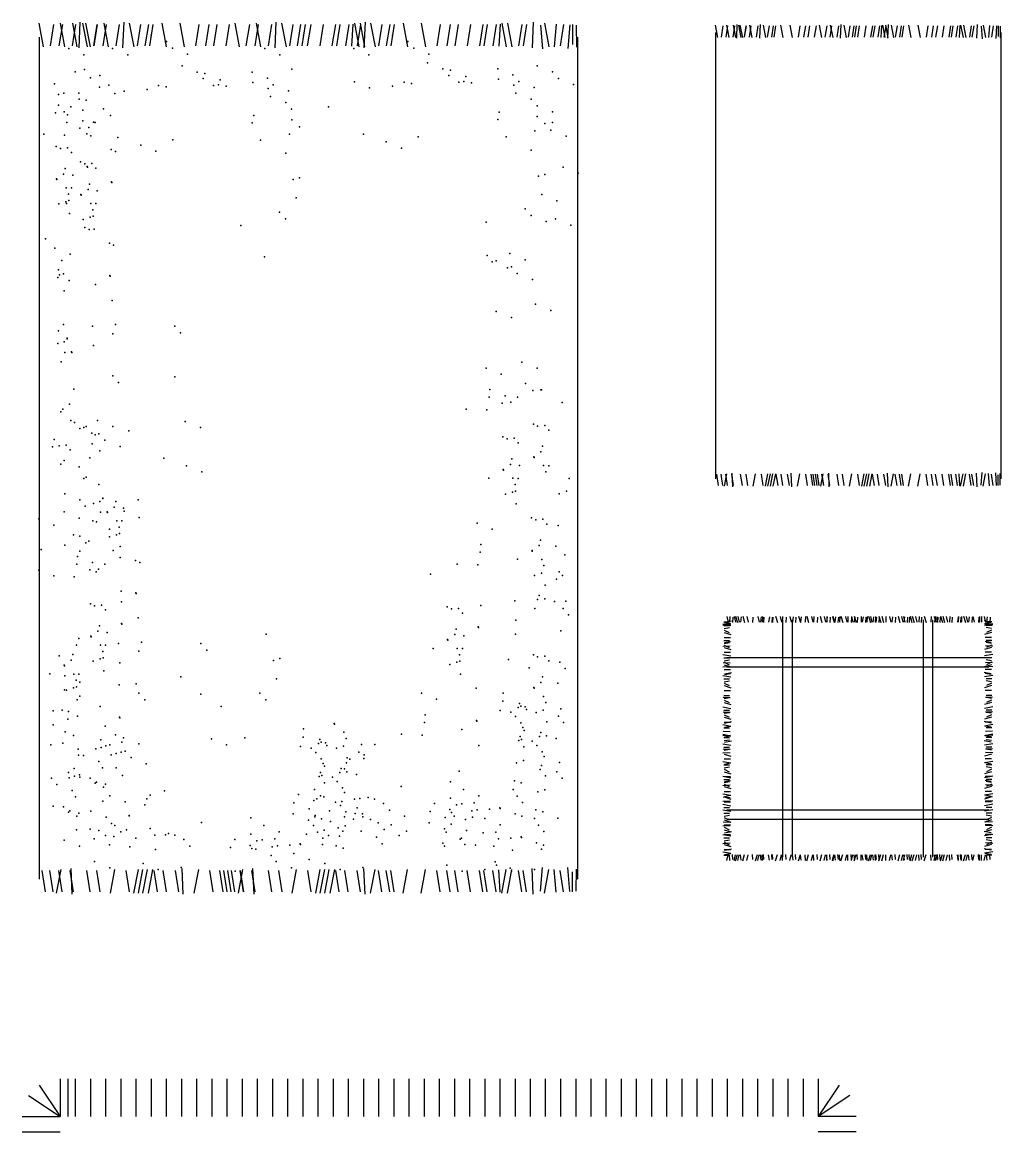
# Model space of a CAD drawing. Header units: millimetres. Extents: x -37 to 8970, y -2 to 4773.
# Drawn here: x -36 to 2056, y 2401 to 4773 of the extents above; entities that cross this region are included whole.
import ezdxf

# ---------------------------------------------------------------- set-up
doc = ezdxf.new("R2010")
doc.units = ezdxf.units.MM

msp = doc.modelspace()

# ---------------------------------------------------------------- linework, layer by layer
at = {"color": 18, "true_color": 0x000000}
for p, q in [((-0.9, 4770.3), (8.7, 4720)), ((30.3, 4767.9), (23.1, 4722.4)), ((49.5, 4767.9), (42.3, 4722.4)), ((44.7, 4770.3), (54.3, 4720)), ((77.6, 4767.9), (70.4, 4722.4)), ((71, 4770.3), (80.6, 4720)), ((87.2, 4772.7), (84.8, 4717.6)), ((92.6, 4770.3), (102.2, 4720)), ((99.2, 4770.3), (108.8, 4720)), ((123.2, 4767.9), (116, 4722.4)), ((123.8, 4767.9), (116.6, 4722.4)), ((143, 4767.9), (135.8, 4722.4)), ((138.2, 4770.3), (147.8, 4720)), ((171.1, 4767.9), (163.9, 4722.4)), ((180.7, 4772.7), (178.3, 4717.6)), ((192.7, 4770.3), (202.3, 4720)), ((216.7, 4767.9), (209.5, 4722.4)), ((233.4, 4767.9), (226.2, 4722.4)), ((243, 4767.9), (235.8, 4722.4)), ((262.2, 4770.3), (271.8, 4720)), ((300.6, 4770.3), (310.1, 4720)), ((341.3, 4767.9), (334.1, 4722.4)), ((362.9, 4767.9), (355.7, 4722.4)), ((379.7, 4767.9), (372.5, 4722.4)), ((406, 4767.9), (398.8, 4722.4)), ((418.1, 4770.3), (427.7, 4720)), ((449.3, 4767.9), (442.1, 4722.4)), ((468.5, 4767.9), (461.3, 4722.4)), ((463.7, 4770.3), (473.3, 4720)), ((496.6, 4767.9), (489.4, 4722.4)), ((506.2, 4772.7), (503.8, 4717.6)), ((518.2, 4770.3), (527.8, 4720)), ((542.2, 4767.9), (535, 4722.4)), ((559, 4767.9), (551.8, 4722.4)), ((568.5, 4767.9), (561.3, 4722.4)), ((580.5, 4767.9), (573.3, 4722.4)), ((606.9, 4767.9), (599.7, 4722.4)), ((633.2, 4767.9), (626, 4722.4)), ((642.8, 4767.9), (635.6, 4722.4)), ((662, 4767.9), (654.8, 4722.4)), ((670.6, 4768.3), (667.5, 4721.1)), ((674, 4770.3), (683.6, 4720)), ((687.1, 4767.9), (679.9, 4722.4)), ((686, 4770.3), (695.6, 4720)), ((696.7, 4772.7), (694.3, 4717.6)), ((708.7, 4770.3), (718.2, 4720)), ((732.6, 4767.9), (725.4, 4722.4)), ((749.4, 4767.9), (742.2, 4722.4)), ((759, 4767.9), (751.8, 4722.4)), ((778.2, 4770.3), (787.8, 4720)), ((816.5, 4770.3), (826.1, 4720)), ((857.3, 4767.9), (850.1, 4722.4)), ((878.8, 4767.9), (871.7, 4722.4)), ((895.6, 4767.9), (888.4, 4722.4)), ((922, 4767.9), (914.8, 4722.4)), ((948.4, 4767.9), (941.2, 4722.4)), ((958, 4767.9), (950.8, 4722.4)), ((977.1, 4767.9), (969.9, 4722.4)), ((985.7, 4768.3), (982.7, 4721.1)), ((989.1, 4770.3), (998.7, 4720)), ((1001.1, 4770.3), (1010.7, 4720)), ((1032.3, 4767.9), (1025.1, 4722.4)), ((1041.8, 4767.9), (1034.7, 4722.4)), ((1056.2, 4772.7), (1053.8, 4717.6)), ((1080.2, 4770.3), (1089.8, 4720)), ((1105.4, 4768.3), (1101.1, 4719.8)), ((1121, 4767.9), (1113.8, 4722.4)), ((1140.1, 4767.9), (1140.1, 4724.8)), ((1492, 4767.7), (1490.7, 4738.5)), ((1541.6, 4767.7), (1540.3, 4738.5)), ((1714.2, 4767.7), (1712.9, 4738.5)), ((1815.1, 4767.7), (1813.9, 4738.5)), ((2005.8, 4767.7), (2004.5, 4738.5)), ((1071.7, 4766.4), (1076, 4715.5)), ((1134.3, 4767.1), (1130.6, 4716.1)), ((1148.4, 4766.4), (1149, 4719.2)), ((1445.3, 4766.4), (1450.4, 4739.8)), ((1445.9, 4750.8), (1445.9, 3796.4)), ((1461.8, 4765.2), (1458, 4741)), ((1472, 4765.2), (1468.2, 4741)), ((1469.5, 4766.4), (1474.5, 4739.8)), ((1486.9, 4765.2), (1483.1, 4741)), ((1483.5, 4766.4), (1488.5, 4739.8)), ((1494.9, 4766.4), (1500, 4739.8)), ((1498.4, 4766.4), (1503.5, 4739.8)), ((1511.1, 4765.2), (1507.3, 4741)), ((1511.4, 4765.2), (1507.6, 4741)), ((1521.6, 4765.2), (1517.8, 4741)), ((1519, 4766.4), (1524.1, 4739.8)), ((1536.5, 4765.2), (1532.7, 4741)), ((1547.9, 4766.4), (1553, 4739.8)), ((1560.7, 4765.2), (1556.8, 4741)), ((1569.5, 4765.2), (1565.7, 4741)), ((1574.6, 4765.2), (1570.8, 4741)), ((1584.8, 4766.4), (1589.9, 4739.8)), ((1605.1, 4766.4), (1610.2, 4739.8)), ((1626.7, 4765.2), (1622.9, 4741)), ((1638.2, 4765.2), (1634.4, 4741)), ((1647.1, 4765.2), (1643.3, 4741)), ((1661.1, 4765.2), (1657.2, 4741)), ((1667.5, 4766.4), (1672.6, 4739.8)), ((1684, 4765.2), (1680.2, 4741)), ((1694.2, 4765.2), (1690.3, 4741)), ((1691.6, 4766.4), (1696.7, 4739.8)), ((1709.1, 4765.2), (1705.3, 4741)), ((1720.5, 4766.4), (1725.6, 4739.8)), ((1733.2, 4765.2), (1729.4, 4741)), ((1742.1, 4765.2), (1738.3, 4741)), ((1747.2, 4765.2), (1743.4, 4741)), ((1753.6, 4765.2), (1749.7, 4741)), ((1767.5, 4765.2), (1763.7, 4741)), ((1781.5, 4765.2), (1777.7, 4741)), ((1786.6, 4765.2), (1782.8, 4741)), ((1796.8, 4765.2), (1793, 4741)), ((1801.3, 4765.4), (1799.7, 4740.3)), ((1803.1, 4766.4), (1808.2, 4739.8)), ((1810.1, 4765.2), (1806.3, 4741)), ((1809.5, 4766.4), (1814.6, 4739.8)), ((1821.5, 4766.4), (1826.6, 4739.8)), ((1834.2, 4765.2), (1830.4, 4741)), ((1843.1, 4765.2), (1839.3, 4741)), ((1848.2, 4765.2), (1844.4, 4741)), ((1858.4, 4766.4), (1863.4, 4739.8)), ((1878.7, 4766.4), (1883.8, 4739.8)), ((1900.3, 4765.2), (1896.5, 4741)), ((1911.7, 4765.2), (1907.9, 4741)), ((1920.6, 4765.2), (1916.8, 4741)), ((1934.6, 4765.2), (1930.8, 4741)), ((1948.6, 4765.2), (1944.8, 4741)), ((1953.7, 4765.2), (1949.9, 4741)), ((1963.8, 4765.2), (1960, 4741)), ((1968.4, 4765.4), (1966.8, 4740.3)), ((1970.2, 4766.4), (1975.3, 4739.8)), ((1976.5, 4766.4), (1981.6, 4739.8)), ((1993.1, 4765.2), (1989.3, 4741)), ((1998.2, 4765.2), (1994.3, 4741)), ((2014, 4764.4), (2016.2, 4737.4)), ((2018.5, 4766.4), (2023.6, 4739.8)), ((2031.9, 4765.4), (2029.6, 4739.7)), ((2040.1, 4765.2), (2036.3, 4741)), ((2047.2, 4764.7), (2045.2, 4737.7)), ((2050.3, 4765.2), (2050.3, 4742.3)), ((2054.7, 4764.4), (2055, 4739.4)), ((2056.1, 4750.8), (2056.1, 3796.4)), ((0.2, 4740.8), (0.2, 2940.7)), ((1151.2, 4740.8), (1151.2, 2940.7)), ((1452.8, 3782.1), (1449, 3806.2)), ((1461.7, 3782.1), (1457.9, 3806.2)), ((1465.5, 3780.8), (1470.6, 3807.5)), ((1471.9, 3782.1), (1468, 3806.2)), ((1471.9, 3782.1), (1468, 3806.2)), ((1484.6, 3782.1), (1480.8, 3806.2)), ((1483.3, 3779.5), (1482, 3808.7)), ((1503.6, 3782.1), (1499.8, 3806.2)), ((1515.1, 3782.1), (1511.3, 3806.2)), ((1526.5, 3780.8), (1531.6, 3807.5)), ((1548.1, 3782.1), (1544.3, 3806.2)), ((1553.2, 3780.8), (1558.3, 3807.5)), ((1558.3, 3780.8), (1563.4, 3807.5)), ((1563.4, 3780.8), (1568.4, 3807.5)), ((1569.7, 3780.8), (1574.8, 3807.5)), ((1579.9, 3782.1), (1576.1, 3806.2)), ((1590.1, 3782.1), (1586.2, 3806.2)), ((1604, 3782.1), (1600.2, 3806.2)), ((1609.1, 3779.5), (1607.8, 3808.7)), ((1621.5, 3780.8), (1626.6, 3807.5)), ((1643.1, 3782.1), (1639.3, 3806.2)), ((1654.5, 3782.1), (1650.7, 3806.2)), ((1658.8, 3782.1), (1655, 3806.2)), ((1663.4, 3782.1), (1659.6, 3806.2)), ((1667.7, 3782.1), (1663.9, 3806.2)), ((1671.5, 3780.8), (1676.6, 3807.5)), ((1677.4, 3782.1), (1673.6, 3806.2)), ((1677.9, 3782.1), (1674.1, 3806.2)), ((1677.9, 3782.1), (1674.1, 3806.2)), ((1690.6, 3782.1), (1686.8, 3806.2)), ((1689.3, 3779.5), (1688.1, 3808.7)), ((1709.7, 3782.1), (1705.9, 3806.2)), ((1721.1, 3782.1), (1717.3, 3806.2)), ((1732.5, 3780.8), (1737.6, 3807.5)), ((1754.1, 3782.1), (1750.3, 3806.2)), ((1759.2, 3780.8), (1764.3, 3807.5)), ((1764.3, 3780.8), (1769.4, 3807.5)), ((1769.4, 3780.8), (1774.5, 3807.5)), ((1775.8, 3780.8), (1780.8, 3807.5)), ((1785.9, 3782.1), (1782.1, 3806.2)), ((1796.1, 3782.1), (1792.3, 3806.2)), ((1810.1, 3782.1), (1806.3, 3806.2)), ((1815.1, 3779.5), (1813.9, 3808.7)), ((1821.5, 3780.8), (1826.6, 3807.5)), ((1834.2, 3782.1), (1830.4, 3806.2)), ((1843.1, 3782.1), (1839.3, 3806.2)), ((1848.2, 3782.1), (1844.4, 3806.2)), ((1858.4, 3780.8), (1863.4, 3807.5)), ((1878.7, 3780.8), (1883.8, 3807.5)), ((1900.3, 3782.1), (1896.5, 3806.2)), ((1911.7, 3782.1), (1907.9, 3806.2)), ((1920.6, 3782.1), (1916.8, 3806.2)), ((1934.6, 3782.1), (1930.8, 3806.2)), ((1948.6, 3782.1), (1944.8, 3806.2)), ((1953.7, 3782.1), (1949.9, 3806.2)), ((1963.8, 3782.1), (1960, 3806.2)), ((1968.4, 3781.9), (1966.8, 3806.9)), ((1970.2, 3780.8), (1975.3, 3807.5)), ((1976.5, 3780.8), (1981.6, 3807.5)), ((1993.1, 3782.1), (1989.3, 3806.2)), ((1998.2, 3782.1), (1994.3, 3806.2)), ((2005.8, 3779.5), (2004.5, 3808.7)), ((2014, 3782.8), (2016.2, 3809.8)), ((2018.5, 3780.8), (2023.6, 3807.5)), ((2031.9, 3781.9), (2029.6, 3807.6)), ((2040.1, 3782.1), (2036.3, 3806.2)), ((2047.2, 3782.5), (2045.2, 3809.5)), ((2050.3, 3782.1), (2050.3, 3804.9)), ((2054.7, 3782.8), (2055, 3807.9)), ((1461.6, 3483.7), (1479.2, 3486.9)), ((1463.6, 3490.9), (1476, 3490.9)), ((1465.6, 3489.7), (1480.4, 3492.9)), ((1465.6, 3489.7), (1478.4, 3487.3)), ((1470.4, 3502.1), (1473.2, 3490.5)), ((1476.4, 3502.1), (1476, 3490.1)), ((1483.2, 3500.5), (1482.4, 3489.7)), ((1486, 3502.1), (1488.8, 3490.5)), ((1488.8, 3502.9), (1492.8, 3489.7)), ((1494, 3502.1), (1496.8, 3490.5)), ((1500.8, 3501.3), (1499.2, 3490.5)), ((1504.4, 3502.9), (1508.4, 3489.7)), ((1513.2, 3502.1), (1516, 3490.5)), ((1526, 3500.5), (1525.2, 3489.7)), ((1536.8, 3502.1), (1539.6, 3490.5)), ((1543.6, 3501.3), (1542, 3490.5)), ((1546.4, 3502.1), (1546, 3490.1)), ((1549.6, 3500.5), (1548.8, 3489.7)), ((1561.2, 3501.3), (1559.6, 3490.5)), ((1567.2, 3500.5), (1566.4, 3489.7)), ((1568.8, 3500.5), (1568, 3489.7)), ((1574.4, 3502.9), (1578.4, 3489.7)), ((1584.4, 3502.1), (1587.2, 3490.5)), ((1589.2, 3502.1), (1588.8, 3490.1)), ((1590.4, 2988.1), (1590.4, 3494.9)), ((1597.2, 3500.5), (1596.4, 3489.7)), ((1605.2, 3502.1), (1608, 3490.5)), ((1612, 3501.3), (1610.4, 3490.5)), ((1610.4, 2988.1), (1610.4, 3494.9)), ((1618, 3500.5), (1617.2, 3489.7)), ((1623.6, 3502.9), (1627.6, 3489.7)), ((1629.6, 3501.3), (1628, 3490.5)), ((1638.4, 3502.1), (1638, 3490.1)), ((1641.2, 3502.9), (1645.2, 3489.7)), ((1651.2, 3502.1), (1654, 3490.5)), ((1656, 3502.1), (1655.6, 3490.1)), ((1664, 3500.5), (1663.2, 3489.7)), ((1669.6, 3502.9), (1673.6, 3489.7)), ((1678.4, 3502.1), (1681.2, 3490.5)), ((1685.2, 3501.3), (1683.6, 3490.5)), ((1684.4, 3502.1), (1684, 3490.1)), ((1691.2, 3500.5), (1690.4, 3489.7)), ((1696, 3502.1), (1698.8, 3490.5)), ((1696.8, 3502.9), (1700.8, 3489.7)), ((1702.8, 3501.3), (1701.2, 3490.5)), ((1708.8, 3500.5), (1708, 3489.7)), ((1711.6, 3502.1), (1711.2, 3490.1)), ((1714.4, 3502.9), (1718.4, 3489.7)), ((1724.4, 3502.1), (1727.2, 3490.5)), ((1729.2, 3502.1), (1728.8, 3490.1)), ((1737.2, 3500.5), (1736.4, 3489.7)), ((1737.2, 3502.1), (1740, 3490.5)), ((1744, 3501.3), (1742.4, 3490.5)), ((1742.8, 3502.9), (1746.8, 3489.7)), ((1750, 3500.5), (1749.2, 3489.7)), ((1757.6, 3502.1), (1757.2, 3490.1)), ((1761.6, 3501.3), (1760, 3490.5)), ((1767.6, 3500.5), (1766.8, 3489.7)), ((1770.4, 3502.1), (1770, 3490.1)), ((1773.2, 3502.9), (1777.2, 3489.7)), ((1777.2, 3502.1), (1780, 3490.5)), ((1784, 3501.3), (1782.4, 3490.5)), ((1788, 3502.1), (1787.6, 3490.1)), ((1790, 3500.5), (1789.2, 3489.7)), ((1796, 3500.5), (1795.2, 3489.7)), ((1795.6, 3502.9), (1799.6, 3489.7)), ((1801.6, 3502.9), (1805.6, 3489.7)), ((1810.4, 3502.1), (1810, 3490.1)), ((1818, 3502.1), (1820.8, 3490.5)), ((1824.8, 3501.3), (1823.2, 3490.5)), ((1830.8, 3500.5), (1830, 3489.7)), ((1836.4, 3502.9), (1840.4, 3489.7)), ((1843.6, 3502.1), (1846.4, 3490.5)), ((1848.4, 3502.1), (1851.2, 3490.5)), ((1850.4, 3501.3), (1848.8, 3490.5)), ((1856.4, 3500.5), (1855.6, 3489.7)), ((1861.2, 3500.5), (1860.4, 3489.7)), ((1862, 3502.9), (1866, 3489.7)), ((1866.8, 3502.9), (1870.8, 3489.7)), ((1874, 3502.1), (1876.8, 3490.5)), ((1881.6, 3502.1), (1881.2, 3490.1)), ((1886.8, 3500.5), (1886, 3489.7)), ((1890.4, 3494.9), (1890.4, 2988.1)), ((1892.4, 3502.9), (1896.4, 3489.7)), ((1907.2, 3502.1), (1906.8, 3490.1)), ((1910.4, 3494.9), (1910.4, 2988.1)), ((1913.6, 3502.1), (1916.4, 3490.5)), ((1915.6, 3501.3), (1914, 3490.5)), ((1916.4, 3502.1), (1916, 3490.1)), ((1920.4, 3501.3), (1918.8, 3490.5)), ((1921.6, 3500.5), (1920.8, 3489.7)), ((1926.4, 3500.5), (1925.6, 3489.7)), ((1927.2, 3502.9), (1931.2, 3489.7)), ((1932, 3502.9), (1936, 3489.7)), ((1939.2, 3502.1), (1942, 3490.5)), ((1946.8, 3502.1), (1946.4, 3490.1)), ((1952, 3500.5), (1951.2, 3489.7)), ((1964.8, 3501.3), (1963.2, 3490.5)), ((1965.6, 3502.1), (1965.2, 3490.1)), ((1970.8, 3500.5), (1970, 3489.7)), ((1972.4, 3502.1), (1972, 3490.1)), ((1976.4, 3502.9), (1980.4, 3489.7)), ((1982, 3502.1), (1984.8, 3490.5)), ((1988.8, 3501.3), (1987.2, 3490.5)), ((1994.8, 3500.5), (1994, 3489.7)), ((1996.4, 3502.1), (1999.2, 3490.5)), ((2009.2, 3500.5), (2008.4, 3489.7)), ((2010.8, 3502.1), (2010.4, 3490.1)), ((2015.2, 3502.1), (2014.8, 3490.1)), ((2020.4, 3502.1), (2023.2, 3490.5)), ((2035.2, 3489.7), (2020.4, 3492.9)), ((2039.2, 3483.7), (2021.6, 3486.9)), ((2035.2, 3489.7), (2022.4, 3487.3)), ((2037.2, 3490.9), (2024.8, 3490.9)), ((2027.2, 3501.3), (2025.6, 3490.5)), ((2033.2, 3500.5), (2032.4, 3489.7)), ((1461.6, 3486.5), (1479.2, 3483.3)), ((1463.6, 3482.9), (1476, 3482.9)), ((1464.4, 3485.7), (1478.4, 3485.7)), ((1464.4, 3476.5), (1476, 3478.5)), ((1464.4, 3473.3), (1475.2, 3468.1)), ((1464.4, 3468.1), (1479.2, 3463.7)), ((2039.2, 3486.5), (2021.6, 3483.3)), ((2036.4, 3468.1), (2021.6, 3463.7)), ((2036.4, 3485.7), (2022.4, 3485.7)), ((2037.2, 3482.9), (2024.8, 3482.9)), ((2036.4, 3476.5), (2024.8, 3478.5)), ((2036.4, 3473.3), (2025.6, 3468.1)), ((1461.6, 3438.5), (1477.2, 3439.3)), ((1463.6, 3450.9), (1476, 3450.9)), ((1464.4, 3457.3), (1478.4, 3457.3)), ((1464.4, 3444.5), (1476, 3446.5)), ((1464.4, 3441.3), (1475.2, 3436.1)), ((1465.6, 3446.5), (1478.4, 3448.9)), ((2036.4, 3457.3), (2022.4, 3457.3)), ((2035.2, 3446.5), (2022.4, 3448.9)), ((2039.2, 3438.5), (2023.6, 3439.3)), ((2037.2, 3450.9), (2024.8, 3450.9)), ((2036.4, 3444.5), (2024.8, 3446.5)), ((2036.4, 3441.3), (2025.6, 3436.1)), ((1461.6, 3421.3), (1479.2, 3418.1)), ((1464.4, 3436.1), (1479.2, 3431.7)), ((1464.4, 3425.7), (1478.4, 3425.7)), ((2036.4, 3436.1), (2021.6, 3431.7)), ((2039.2, 3421.3), (2021.6, 3418.1)), ((2036.4, 3425.7), (2022.4, 3425.7)), ((1461.6, 3394.5), (1477.2, 3395.3)), ((1462.4, 3403.7), (1477.2, 3402.9)), ((1463.6, 3414.1), (1476, 3414.1)), ((1464.4, 3407.7), (1476, 3409.7)), ((1464.4, 3404.5), (1475.2, 3399.3)), ((1464.4, 3399.3), (1479.2, 3394.9)), ((1470.4, 3414.9), (2030.4, 3414.9)), ((1470.4, 3394.9), (2030.4, 3394.9)), ((2036.4, 3399.3), (2021.6, 3394.9)), ((2038.4, 3403.7), (2023.6, 3402.9)), ((2039.2, 3394.5), (2023.6, 3395.3)), ((2037.2, 3414.1), (2024.8, 3414.1)), ((2036.4, 3407.7), (2024.8, 3409.7)), ((2036.4, 3404.5), (2025.6, 3399.3)), ((1461.6, 3376.5), (1479.2, 3373.3)), ((1463.6, 3369.3), (1476, 3369.3)), ((1464.4, 3388.9), (1478.4, 3388.9)), ((1465.6, 3379.7), (1480.4, 3382.9)), ((1465.6, 3378.1), (1478.4, 3380.5)), ((2035.2, 3379.7), (2020.4, 3382.9)), ((2039.2, 3376.5), (2021.6, 3373.3)), ((2036.4, 3388.9), (2022.4, 3388.9)), ((2035.2, 3378.1), (2022.4, 3380.5)), ((2037.2, 3369.3), (2024.8, 3369.3)), ((1464.4, 3362.9), (1476, 3364.9)), ((1464.4, 3359.7), (1475.2, 3354.5)), ((1464.4, 3354.5), (1479.2, 3350.1)), ((2036.4, 3354.5), (2021.6, 3350.1)), ((2036.4, 3362.9), (2024.8, 3364.9)), ((2036.4, 3359.7), (2025.6, 3354.5)), ((1462.4, 3330.1), (1477.2, 3329.3)), ((1463.6, 3333.3), (1476, 3333.3)), ((1464.4, 3344.1), (1478.4, 3344.1)), ((1464.4, 3326.9), (1476, 3328.9)), ((1464.4, 3323.7), (1475.2, 3318.5)), ((2036.4, 3344.1), (2022.4, 3344.1)), ((2038.4, 3330.1), (2023.6, 3329.3)), ((2037.2, 3333.3), (2024.8, 3333.3)), ((2036.4, 3326.9), (2024.8, 3328.9)), ((2036.4, 3323.7), (2025.6, 3318.5)), ((1461.6, 3308.9), (1479.2, 3305.7)), ((1462.4, 3298.5), (1477.2, 3297.7)), ((1463.6, 3301.7), (1476, 3301.7)), ((1464.4, 3318.5), (1479.2, 3314.1)), ((1464.4, 3295.3), (1476, 3297.3)), ((2036.4, 3318.5), (2021.6, 3314.1)), ((2039.2, 3308.9), (2021.6, 3305.7)), ((2038.4, 3298.5), (2023.6, 3297.7)), ((2037.2, 3301.7), (2024.8, 3301.7)), ((2036.4, 3295.3), (2024.8, 3297.3)), ((1464.4, 3292.1), (1475.2, 3286.9)), ((1464.4, 3286.9), (1479.2, 3282.5)), ((1464.4, 3276.5), (1478.4, 3276.5)), ((1465.6, 3274.5), (1480.4, 3277.7)), ((2035.2, 3274.5), (2020.4, 3277.7)), ((2036.4, 3286.9), (2021.6, 3282.5)), ((2036.4, 3276.5), (2022.4, 3276.5)), ((2036.4, 3292.1), (2025.6, 3286.9)), ((1461.6, 3271.3), (1479.2, 3268.1)), ((1461.6, 3250.5), (1479.2, 3247.3)), ((1462.4, 3257.3), (1477.2, 3256.5)), ((1463.6, 3264.1), (1476, 3264.1)), ((1465.6, 3265.7), (1478.4, 3268.1)), ((2039.2, 3271.3), (2021.6, 3268.1)), ((2039.2, 3250.5), (2021.6, 3247.3)), ((2035.2, 3265.7), (2022.4, 3268.1)), ((2038.4, 3257.3), (2023.6, 3256.5)), ((2037.2, 3264.1), (2024.8, 3264.1)), ((1461.6, 3248.1), (1477.2, 3248.9)), ((1461.6, 3230.1), (1479.2, 3226.9)), ((1463.6, 3243.3), (1476, 3243.3)), ((1464.4, 3236.9), (1476, 3238.9)), ((1465.6, 3244.9), (1478.4, 3247.3)), ((1465.6, 3233.3), (1480.4, 3236.5)), ((2035.2, 3233.3), (2020.4, 3236.5)), ((2039.2, 3230.1), (2021.6, 3226.9)), ((2035.2, 3244.9), (2022.4, 3247.3)), ((2039.2, 3248.1), (2023.6, 3248.9)), ((2037.2, 3243.3), (2024.8, 3243.3)), ((2036.4, 3236.9), (2024.8, 3238.9)), ((1461.6, 3210.5), (1477.2, 3211.3)), ((1462.4, 3219.7), (1477.2, 3218.9)), ((1463.6, 3222.9), (1476, 3222.9)), ((1464.4, 3216.5), (1476, 3218.5)), ((1464.4, 3208.1), (1479.2, 3203.7)), ((2036.4, 3208.1), (2021.6, 3203.7)), ((2038.4, 3219.7), (2023.6, 3218.9)), ((2039.2, 3210.5), (2023.6, 3211.3)), ((2037.2, 3222.9), (2024.8, 3222.9)), ((2036.4, 3216.5), (2024.8, 3218.5)), ((1461.6, 3192.5), (1479.2, 3189.3)), ((1463.6, 3185.3), (1476, 3185.3)), ((1464.4, 3197.7), (1478.4, 3197.7)), ((1464.4, 3178.9), (1476, 3180.9)), ((1465.6, 3186.9), (1478.4, 3189.3)), ((2039.2, 3192.5), (2021.6, 3189.3)), ((2036.4, 3197.7), (2022.4, 3197.7)), ((2035.2, 3186.9), (2022.4, 3189.3)), ((2037.2, 3185.3), (2024.8, 3185.3)), ((2036.4, 3178.9), (2024.8, 3180.9)), ((1461.6, 3160.9), (1479.2, 3157.7)), ((1464.4, 3175.7), (1475.2, 3170.5)), ((1464.4, 3170.5), (1479.2, 3166.1)), ((1464.4, 3160.1), (1478.4, 3160.1)), ((2036.4, 3170.5), (2021.6, 3166.1)), ((2039.2, 3160.9), (2021.6, 3157.7)), ((2036.4, 3160.1), (2022.4, 3160.1)), ((2036.4, 3175.7), (2025.6, 3170.5)), ((1461.6, 3141.3), (1477.2, 3142.1)), ((1463.6, 3153.7), (1476, 3153.7)), ((1464.4, 3147.3), (1476, 3149.3)), ((1464.4, 3144.1), (1475.2, 3138.9)), ((1464.4, 3138.9), (1479.2, 3134.5)), ((1465.6, 3149.3), (1478.4, 3151.7)), ((2036.4, 3138.9), (2021.6, 3134.5)), ((2035.2, 3149.3), (2022.4, 3151.7)), ((2039.2, 3141.3), (2023.6, 3142.1)), ((2037.2, 3153.7), (2024.8, 3153.7)), ((2036.4, 3147.3), (2024.8, 3149.3)), ((2036.4, 3144.1), (2025.6, 3138.9)), ((1461.6, 3123.3), (1479.2, 3120.1)), ((1461.6, 3107.3), (1477.2, 3108.1)), ((1462.4, 3116.5), (1477.2, 3115.7)), ((1464.4, 3128.5), (1478.4, 3128.5)), ((1464.4, 3116.5), (1479.2, 3112.1)), ((1465.6, 3117.7), (1478.4, 3120.1)), ((2039.2, 3123.3), (2021.6, 3120.1)), ((2036.4, 3116.5), (2021.6, 3112.1)), ((2036.4, 3128.5), (2022.4, 3128.5)), ((2035.2, 3117.7), (2022.4, 3120.1)), ((2038.4, 3116.5), (2023.6, 3115.7)), ((2039.2, 3107.3), (2023.6, 3108.1)), ((1461.6, 3100.9), (1479.2, 3097.7)), ((1461.6, 3089.3), (1479.2, 3086.1)), ((1463.6, 3093.7), (1476, 3093.7)), ((1464.4, 3106.1), (1478.4, 3106.1)), ((2030.4, 3088.1), (1470.4, 3088.1)), ((2039.2, 3100.9), (2021.6, 3097.7)), ((2039.2, 3089.3), (2021.6, 3086.1)), ((2036.4, 3106.1), (2022.4, 3106.1)), ((2037.2, 3093.7), (2024.8, 3093.7)), ((1462.4, 3063.7), (1477.2, 3062.9)), ((1463.6, 3082.1), (1476, 3082.1)), ((1464.4, 3075.7), (1476, 3077.7)), ((1464.4, 3072.5), (1475.2, 3067.3)), ((1464.4, 3067.3), (1479.2, 3062.9)), ((2030.4, 3068.1), (1470.4, 3068.1)), ((2036.4, 3067.3), (2021.6, 3062.9)), ((2038.4, 3063.7), (2023.6, 3062.9)), ((2037.2, 3082.1), (2024.8, 3082.1)), ((2036.4, 3075.7), (2024.8, 3077.7)), ((2036.4, 3072.5), (2025.6, 3067.3)), ((1461.6, 3054.5), (1477.2, 3055.3)), ((1461.6, 3036.5), (1479.2, 3033.3)), ((1464.4, 3056.9), (1478.4, 3056.9)), ((1464.4, 3051.7), (1475.2, 3046.5)), ((1464.4, 3046.5), (1479.2, 3042.1)), ((1464.4, 3036.1), (1478.4, 3036.1)), ((1465.6, 3039.7), (1480.4, 3042.9)), ((2035.2, 3039.7), (2020.4, 3042.9)), ((2036.4, 3046.5), (2021.6, 3042.1)), ((2039.2, 3036.5), (2021.6, 3033.3)), ((2036.4, 3056.9), (2022.4, 3056.9)), ((2036.4, 3036.1), (2022.4, 3036.1)), ((2039.2, 3054.5), (2023.6, 3055.3)), ((2036.4, 3051.7), (2025.6, 3046.5)), ((1461.6, 3017.3), (1477.2, 3018.1)), ((1463.6, 3029.3), (1476, 3029.3)), ((1464.4, 3022.9), (1476, 3024.9)), ((1464.4, 3019.7), (1475.2, 3014.5)), ((1464.4, 3014.9), (1479.2, 3010.5)), ((2036.4, 3014.9), (2021.6, 3010.5)), ((2039.2, 3017.3), (2023.6, 3018.1)), ((2037.2, 3029.3), (2024.8, 3029.3)), ((2036.4, 3022.9), (2024.8, 3024.9)), ((2036.4, 3019.7), (2025.6, 3014.5)), ((1461.6, 2999.3), (1479.2, 2996.1)), ((1463.6, 2992.1), (1476, 2992.1)), ((1464.4, 3004.5), (1478.4, 3004.5)), ((1465.6, 3002.5), (1480.4, 3005.7)), ((1465.6, 2993.3), (1478.4, 2995.7)), ((1470.4, 2980.9), (1473.2, 2992.5)), ((1476.4, 2980.9), (1476, 2992.9)), ((1483.2, 2982.5), (1482.4, 2993.3)), ((1486, 2980.9), (1488.8, 2992.5)), ((1488.8, 2980.1), (1492.8, 2993.3)), ((1494, 2980.9), (1496.8, 2992.5)), ((1500.8, 2981.7), (1499.2, 2992.5)), ((1504.4, 2980.1), (1508.4, 2993.3)), ((1513.2, 2980.9), (1516, 2992.5)), ((1526, 2982.5), (1525.2, 2993.3)), ((1531.6, 2980.1), (1535.6, 2993.3)), ((1536.8, 2980.9), (1539.6, 2992.5)), ((1543.6, 2981.7), (1542, 2992.5)), ((1546.4, 2980.9), (1546, 2992.9)), ((1549.6, 2982.5), (1548.8, 2993.3)), ((1561.2, 2981.7), (1559.6, 2992.5)), ((1567.2, 2982.5), (1566.4, 2993.3)), ((1568.8, 2982.5), (1568, 2993.3)), ((1574.4, 2980.1), (1578.4, 2993.3)), ((1584.4, 2980.9), (1587.2, 2992.5)), ((1589.2, 2980.9), (1588.8, 2992.9)), ((1597.2, 2982.5), (1596.4, 2993.3)), ((1605.2, 2980.9), (1608, 2992.5)), ((1612, 2981.7), (1610.4, 2992.5)), ((1618, 2982.5), (1617.2, 2993.3)), ((1623.6, 2980.1), (1627.6, 2993.3)), ((1629.6, 2981.7), (1628, 2992.5)), ((1638.4, 2980.9), (1638, 2992.9)), ((1641.2, 2980.1), (1645.2, 2993.3)), ((1651.2, 2980.9), (1654, 2992.5)), ((1656, 2980.9), (1655.6, 2992.9)), ((1664, 2982.5), (1663.2, 2993.3)), ((1669.6, 2980.1), (1673.6, 2993.3)), ((1678.4, 2980.9), (1681.2, 2992.5)), ((1685.2, 2981.7), (1683.6, 2992.5)), ((1684.4, 2980.9), (1684, 2992.9)), ((1691.2, 2982.5), (1690.4, 2993.3)), ((1696, 2980.9), (1698.8, 2992.5)), ((1696.8, 2980.1), (1700.8, 2993.3)), ((1702.8, 2981.7), (1701.2, 2992.5)), ((1708.8, 2982.5), (1708, 2993.3)), ((1711.6, 2980.9), (1711.2, 2992.9)), ((1714.4, 2980.1), (1718.4, 2993.3)), ((1724.4, 2980.9), (1727.2, 2992.5)), ((1729.2, 2980.9), (1728.8, 2992.9)), ((1737.2, 2982.5), (1736.4, 2993.3)), ((1737.2, 2980.9), (1740, 2992.5)), ((1744, 2981.7), (1742.4, 2992.5)), ((1742.8, 2980.1), (1746.8, 2993.3)), ((1750, 2982.5), (1749.2, 2993.3)), ((1757.6, 2980.9), (1757.2, 2992.9)), ((1761.6, 2981.7), (1760, 2992.5)), ((1767.6, 2982.5), (1766.8, 2993.3)), ((1770.4, 2980.9), (1770, 2992.9)), ((1773.2, 2980.1), (1777.2, 2993.3)), ((1777.2, 2980.9), (1780, 2992.5)), ((1784, 2981.7), (1782.4, 2992.5)), ((1788, 2980.9), (1787.6, 2992.9)), ((1790, 2982.5), (1789.2, 2993.3)), ((1796, 2982.5), (1795.2, 2993.3)), ((1795.6, 2980.1), (1799.6, 2993.3)), ((1801.6, 2980.1), (1805.6, 2993.3)), ((1810.4, 2980.9), (1810, 2992.9)), ((1818, 2980.9), (1820.8, 2992.5)), ((1824.8, 2981.7), (1823.2, 2992.5)), ((1830.8, 2982.5), (1830, 2993.3)), ((1836.4, 2980.1), (1840.4, 2993.3)), ((1843.6, 2980.9), (1846.4, 2992.5)), ((1848.4, 2980.9), (1851.2, 2992.5)), ((1850.4, 2981.7), (1848.8, 2992.5)), ((1856.4, 2982.5), (1855.6, 2993.3)), ((1861.2, 2982.5), (1860.4, 2993.3)), ((1862, 2980.1), (1866, 2993.3)), ((1866.8, 2980.1), (1870.8, 2993.3)), ((1874, 2980.9), (1876.8, 2992.5)), ((1881.6, 2980.9), (1881.2, 2992.9)), ((1886.8, 2982.5), (1886, 2993.3)), ((1892.4, 2980.1), (1896.4, 2993.3)), ((1907.2, 2980.9), (1906.8, 2992.9)), ((1913.6, 2980.9), (1916.4, 2992.5)), ((1915.6, 2981.7), (1914, 2992.5)), ((1916.4, 2980.9), (1916, 2992.9)), ((1920.4, 2981.7), (1918.8, 2992.5)), ((1921.6, 2982.5), (1920.8, 2993.3)), ((1926.4, 2982.5), (1925.6, 2993.3)), ((1927.2, 2980.1), (1931.2, 2993.3)), ((1932, 2980.1), (1936, 2993.3)), ((1939.2, 2980.9), (1942, 2992.5)), ((1946.8, 2980.9), (1946.4, 2992.9)), ((1952, 2982.5), (1951.2, 2993.3)), ((1964.8, 2981.7), (1963.2, 2992.5)), ((1965.6, 2980.9), (1965.2, 2992.9)), ((1970.8, 2982.5), (1970, 2993.3)), ((1972.4, 2980.9), (1972, 2992.9)), ((1976.4, 2980.1), (1980.4, 2993.3)), ((1982, 2980.9), (1984.8, 2992.5)), ((1988.8, 2981.7), (1987.2, 2992.5)), ((1994.8, 2982.5), (1994, 2993.3)), ((1996.4, 2980.9), (1999.2, 2992.5)), ((2009.2, 2982.5), (2008.4, 2993.3)), ((2010.8, 2980.9), (2010.4, 2992.9)), ((2015.2, 2980.9), (2014.8, 2992.9)), ((2035.2, 3002.5), (2020.4, 3005.7)), ((2020.4, 2980.9), (2023.2, 2992.5)), ((2039.2, 2999.3), (2021.6, 2996.1)), ((2036.4, 3004.5), (2022.4, 3004.5)), ((2035.2, 2993.3), (2022.4, 2995.7)), ((2037.2, 2992.1), (2024.8, 2992.1)), ((2027.2, 2981.7), (2025.6, 2992.5)), ((2033.2, 2982.5), (2032.4, 2993.3)), ((1071.7, 2915.1), (1076, 2966)), ((1134.3, 2914.5), (1130.6, 2965.4)), ((13.2, 2913.6), (6, 2959.1)), ((30, 2913.6), (22.8, 2959.1)), ((37.2, 2911.2), (46.8, 2961.5)), ((49.2, 2913.6), (42, 2959.1)), ((49.2, 2913.6), (42, 2959.1)), ((73.2, 2913.6), (66, 2959.1)), ((70.8, 2908.8), (68.4, 2963.9)), ((109.1, 2913.6), (101.9, 2959.1)), ((130.7, 2913.6), (123.5, 2959.1)), ((152.3, 2911.2), (161.8, 2961.5)), ((193, 2913.6), (185.8, 2959.1)), ((202.6, 2911.2), (212.2, 2961.5)), ((212.2, 2911.2), (221.8, 2961.5)), ((221.8, 2911.2), (231.4, 2961.5)), ((233.8, 2911.2), (243.3, 2961.5)), ((252.9, 2913.6), (245.7, 2959.1)), ((272.1, 2913.6), (264.9, 2959.1)), ((298.5, 2913.6), (291.3, 2959.1)), ((308.1, 2908.8), (305.7, 2963.9)), ((331.4, 2911.2), (341, 2961.5)), ((372.1, 2913.6), (364.9, 2959.1)), ((393.7, 2913.6), (386.5, 2959.1)), ((401.8, 2913.6), (394.6, 2959.1)), ((410.5, 2913.6), (403.3, 2959.1)), ((418.6, 2913.6), (411.4, 2959.1)), ((425.8, 2911.2), (435.4, 2961.5)), ((436.9, 2913.6), (429.7, 2959.1)), ((437.8, 2913.6), (430.6, 2959.1)), ((437.8, 2913.6), (430.6, 2959.1)), ((461.8, 2913.6), (454.6, 2959.1)), ((459.4, 2908.8), (457, 2963.9)), ((497.7, 2913.6), (490.5, 2959.1)), ((519.3, 2913.6), (512.1, 2959.1)), ((540.9, 2911.2), (550.5, 2961.5)), ((581.6, 2913.6), (574.4, 2959.1)), ((591.2, 2911.2), (600.8, 2961.5)), ((600.8, 2911.2), (610.4, 2961.5)), ((610.4, 2911.2), (620, 2961.5)), ((622.4, 2911.2), (632, 2961.5)), ((641.5, 2913.6), (634.4, 2959.1)), ((660.7, 2913.6), (653.5, 2959.1)), ((687.1, 2913.6), (679.9, 2959.1)), ((696.7, 2908.8), (694.3, 2963.9)), ((708.7, 2911.2), (718.2, 2961.5)), ((732.6, 2913.6), (725.4, 2959.1)), ((749.4, 2913.6), (742.2, 2959.1)), ((759, 2913.6), (751.8, 2959.1)), ((778.2, 2911.2), (787.8, 2961.5)), ((816.5, 2911.2), (826.1, 2961.5)), ((857.3, 2913.6), (850.1, 2959.1)), ((878.8, 2913.6), (871.7, 2959.1)), ((895.6, 2913.6), (888.4, 2959.1)), ((922, 2913.6), (914.8, 2959.1)), ((948.4, 2913.6), (941.2, 2959.1)), ((958, 2913.6), (950.8, 2959.1)), ((977.1, 2913.6), (969.9, 2959.1)), ((985.7, 2913.2), (982.7, 2960.5)), ((989.1, 2911.2), (998.7, 2961.5)), ((1001.1, 2911.2), (1010.7, 2961.5)), ((1032.3, 2913.6), (1025.1, 2959.1)), ((1041.8, 2913.6), (1034.7, 2959.1)), ((1056.2, 2908.8), (1053.8, 2963.9)), ((1080.2, 2911.2), (1089.8, 2961.5)), ((1105.4, 2913.2), (1101.1, 2961.7)), ((1121, 2913.6), (1113.8, 2959.1)), ((1140.1, 2913.6), (1140.1, 2956.7)), ((1148.4, 2915.1), (1149, 2962.3)), ((-0.3, 2500.6), (44.7, 2433.2)), ((44.7, 2514.2), (44.7, 2433.2)), ((60.9, 2514.2), (60.9, 2433.2)), ((77.1, 2514.2), (77.1, 2433.2)), ((109.5, 2514.2), (109.5, 2433.2)), ((141.9, 2514.2), (141.9, 2433.2)), ((174.4, 2514.2), (174.4, 2433.2)), ((206.8, 2514.2), (206.8, 2433.2)), ((239.2, 2514.2), (239.2, 2433.2)), ((271.6, 2514.2), (271.6, 2433.2)), ((304, 2514.2), (304, 2433.2)), ((336.5, 2514.2), (336.5, 2433.2)), ((368.9, 2514.2), (368.9, 2433.2)), ((401.3, 2514.2), (401.3, 2433.2)), ((433.7, 2514.2), (433.7, 2433.2)), ((466.2, 2514.2), (466.2, 2433.2)), ((498.6, 2514.2), (498.6, 2433.2)), ((531, 2514.2), (531, 2433.2)), ((563.4, 2514.2), (563.4, 2433.2)), ((595.8, 2514.2), (595.8, 2433.2)), ((628.3, 2514.2), (628.3, 2433.2)), ((660.7, 2514.2), (660.7, 2433.2)), ((693.1, 2514.2), (693.1, 2433.2)), ((725.6, 2514.2), (725.6, 2433.2)), ((758, 2514.2), (758, 2433.2)), ((790.4, 2514.2), (790.4, 2433.2)), ((822.8, 2514.2), (822.8, 2433.2)), ((855.2, 2514.2), (855.2, 2433.2)), ((887.7, 2514.2), (887.7, 2433.2)), ((920.1, 2514.2), (920.1, 2433.2)), ((952.5, 2514.2), (952.5, 2433.2)), ((984.9, 2514.2), (984.9, 2433.2)), ((1017.4, 2514.2), (1017.4, 2433.2)), ((1049.8, 2514.2), (1049.8, 2433.2)), ((1082.2, 2514.2), (1082.2, 2433.2)), ((1114.6, 2514.2), (1114.6, 2433.2)), ((1147.1, 2514.2), (1147.1, 2433.2)), ((1179.5, 2514.2), (1179.5, 2433.2)), ((1211.9, 2514.2), (1211.9, 2433.2)), ((1244.3, 2514.2), (1244.3, 2433.2)), ((1276.7, 2514.2), (1276.7, 2433.2)), ((1309.2, 2514.2), (1309.2, 2433.2)), ((1341.6, 2514.2), (1341.6, 2433.2)), ((1374, 2514.2), (1374, 2433.2)), ((1406.4, 2514.2), (1406.4, 2433.2)), ((1438.9, 2514.2), (1438.9, 2433.2)), ((1471.3, 2514.2), (1471.3, 2433.2)), ((1503.7, 2514.2), (1503.7, 2433.2)), ((1536.1, 2514.2), (1536.1, 2433.2)), ((1568.5, 2514.2), (1568.5, 2433.2)), ((1601, 2514.2), (1601, 2433.2)), ((1633.4, 2514.2), (1633.4, 2433.2)), ((1665.8, 2514.2), (1665.8, 2433.2)), ((1710.8, 2500.6), (1665.8, 2433.2)), ((-22.8, 2478.1), (44.7, 2433.2)), ((1733.3, 2478.1), (1665.8, 2433.2)), ((-36.4, 2433.2), (44.7, 2433.2)), ((1746.9, 2433.2), (1665.8, 2433.2)), ((-36.4, 2400.7), (44.7, 2400.7)), ((1746.9, 2400.7), (1665.8, 2400.7))]:
    msp.add_line(p, q, dxfattribs=at)
for p in [(239.5, 4744.7), (565, 4744.7), (755.5, 4744.7), (272.1, 4731.7), (788.1, 4731.7), (63.1, 4716.1), (95.7, 4703.1), (156.6, 4716.1), (189.2, 4703.1), (284.8, 4717.5), (317.4, 4704.5), (482.1, 4716.1), (514.7, 4703.1), (672.6, 4716.1), (705.1, 4703.1), (800.8, 4717.5), (833.3, 4704.5), (305.5, 4679.1), (830.4, 4686.1), (863, 4673.1), (980.3, 4673.1), (1065, 4679.6), (77, 4666.8), (96.9, 4671.4), (109.6, 4653.8), (129.4, 4658.4), (338.1, 4666.1), (350.8, 4652), (354.4, 4662.8), (387, 4649.8), (455.4, 4666.1), (487.9, 4653), (540.1, 4672.6), (875.7, 4658.9), (879.3, 4669.8), (911.9, 4656.8), (982.1, 4651), (1012.9, 4660), (1097.6, 4666.6), (1110.3, 4652.4), (32.9, 4641), (129.2, 4633.5), (149.1, 4638.2), (230.6, 4629.1), (255.2, 4637.5), (271.4, 4634.3), (372.4, 4637.5), (383.3, 4638.9), (399.6, 4635.7), (457.1, 4644), (489.7, 4631), (500.6, 4638.9), (533.2, 4625.9), (674, 4645.2), (706.6, 4632.2), (755.5, 4636.1), (780.1, 4644.5), (796.4, 4641.3), (897.4, 4644.5), (908.3, 4645.9), (924.6, 4642.7), (1014.6, 4638), (1025.6, 4645.9), (1058.1, 4632.9), (1142.8, 4639.4), (41.1, 4617.8), (52.6, 4620.8), (85, 4620.8), (85.1, 4607.8), (100.2, 4606.2), (161.8, 4620.5), (181.7, 4625.2), (494.5, 4614), (1019.4, 4621), (1052, 4607.9), (34.7, 4579.2), (40.9, 4595), (53.6, 4580.9), (67.3, 4591.5), (93.3, 4584.6), (137.3, 4587.6), (527, 4601), (539.7, 4586.8), (618.3, 4591.6), (983.5, 4580.1), (1064.6, 4593.8), (1097.2, 4580.8), (59.3, 4558.4), (60.6, 4574.8), (93.2, 4561.8), (116, 4559.2), (119.5, 4558.3), (152.4, 4573), (455.4, 4557.5), (458.6, 4573.1), (540.1, 4564), (980.3, 4564.5), (1065, 4571), (1081.3, 4555.9), (1097.6, 4558), (10.2, 4533.2), (54, 4531.3), (86.9, 4546), (101.7, 4534.1), (105.8, 4547.6), (535, 4533.6), (556.4, 4548.9), (693.2, 4533), (1059.9, 4540.6), (1094, 4541.7), (36.1, 4507.2), (110.7, 4529.8), (168.3, 4526), (217.1, 4509.7), (285.7, 4520.9), (473.4, 4520.3), (742.1, 4516.7), (810.6, 4527.9), (998.4, 4527.3), (1126.5, 4528.7), (45.2, 4502.8), (60.2, 4504.2), (68.7, 4494.1), (153.9, 4500.9), (162.9, 4496.6), (249.7, 4496.7), (527, 4492.4), (774.6, 4503.7), (1052, 4499.4), (55.4, 4459.9), (88.4, 4473.9), (97.4, 4469.6), (102.5, 4464.5), (103.1, 4463.1), (112.4, 4470.9), (121, 4460.9), (1120.1, 4462.8), (37, 4437.6), (37.6, 4436.2), (52.2, 4448), (71.8, 4445.6), (543, 4436.2), (556.4, 4440.3), (1067.9, 4443.2), (1081.3, 4447.3), (1152.6, 4449.7), (57.8, 4418.4), (68.7, 4418.3), (104.5, 4414.8), (107.7, 4426.6), (124, 4412.4), (154.8, 4431.3), (155.4, 4429.9), (56.9, 4388.9), (62.5, 4405), (63.4, 4391.2), (89.2, 4404.3), (89.9, 4403), (549.5, 4397.2), (1074.5, 4404.2), (1107, 4391.1), (41.9, 4384.3), (58.5, 4385.4), (110.1, 4385.2), (114.8, 4371.8), (121, 4385.1), (514, 4366.5), (1038.9, 4373.5), (64.9, 4363.6), (94.1, 4351), (109.2, 4355.7), (115.7, 4358), (526.7, 4352.4), (956, 4345), (1051.6, 4359.4), (1084.2, 4346.4), (1103.8, 4352.1), (97.8, 4333.8), (106.8, 4329.5), (117.2, 4330.4), (431.1, 4338), (1136.4, 4339), (13.6, 4309.7), (150.1, 4300.6), (159.1, 4296.3), (33.3, 4289.5), (65.9, 4276.5), (481.4, 4271), (957.5, 4274), (1006.4, 4278), (48.5, 4263.1), (968.7, 4260.6), (977, 4262.9), (1001.3, 4247.6), (1009.6, 4249.8), (1038.9, 4265), (40, 4227.2), (41.3, 4243.5), (43.4, 4232.7), (51.7, 4234.9), (150.9, 4231), (151.5, 4229.6), (1022.3, 4235.7), (1054.9, 4222.7), (64.4, 4220.8), (120.2, 4212.1), (53.4, 4198.2), (155.8, 4177.7), (977, 4154.3), (1061.4, 4169.7), (1094, 4156.7), (1009.6, 4141.3), (41.6, 4113.1), (51.7, 4126.4), (114, 4123), (157.3, 4106.7), (162.9, 4126.2), (289.7, 4123.1), (302.4, 4109), (40.1, 4085.6), (53.4, 4089.7), (60.1, 4097.2), (60.1, 4096.1), (116.4, 4081.6), (55, 4066.8), (69.2, 4067.7), (69.8, 4066.3), (46.6, 4046.5), (955.4, 4033.3), (1032.1, 4046), (1064.7, 4033), (157.1, 4016.8), (289.7, 4014.5), (988, 4020.2), (74.1, 3988.3), (169.7, 4002.7), (963.5, 3987.3), (1040.1, 4000), (1055.3, 3985.4), (1072.7, 3987), (1074.2, 3987.1), (962.2, 3970.9), (996, 3974.2), (1022.4, 3970.8), (45.9, 3939.9), (50.8, 3945.2), (64.5, 3955.9), (913.1, 3945.7), (956.9, 3943.8), (989.8, 3958.5), (1008.7, 3960.1), (1118, 3959.9), (67.5, 3921.5), (75.6, 3917.3), (124.5, 3921.3), (312.2, 3919.3), (86.8, 3903.9), (95.2, 3906.1), (100.1, 3908.5), (112.8, 3894.4), (119.4, 3890.9), (127.7, 3893.1), (157.1, 3908.3), (191.3, 3899.2), (344.8, 3906.3), (1056.8, 3913.4), (1065.8, 3909.1), (1080.8, 3910.4), (1089.4, 3900.3), (31.7, 3880.6), (42.4, 3867.2), (57.4, 3868.5), (113.1, 3871.6), (140.4, 3879), (991.3, 3886.4), (1000.3, 3882.1), (1015.3, 3883.4), (1023.8, 3873.4), (28.4, 3865.1), (66, 3858.5), (129.4, 3856.4), (173, 3866), (1057.6, 3843.8), (1072.9, 3854.2), (1076.1, 3866.1), (46.5, 3827.9), (53.2, 3835.4), (85.7, 3822.4), (108, 3841.2), (266.3, 3840.6), (315.1, 3824.3), (1007.4, 3827.3), (1010.6, 3839.1), (1026.9, 3824.9), (1058.3, 3842.4), (1078.5, 3824.7), (1089.4, 3824.6), (95.2, 3797.6), (100.1, 3800), (347.7, 3811.3), (961.4, 3797.9), (992.1, 3816.8), (992.7, 3815.4), (1013, 3797.7), (1023.8, 3797.6), (1083.2, 3811.3), (1133.1, 3797.3), (127.7, 3784.6), (1017.6, 3784.3), (54.6, 3764.5), (87.2, 3751.4), (129.4, 3747.9), (136.1, 3755.4), (136.1, 3754.3), (163.7, 3748.2), (211.4, 3751.5), (997, 3763.5), (1012, 3768.2), (1018.5, 3770.5), (1111.9, 3764.2), (1127.8, 3770.2), (53.2, 3725.8), (98.4, 3738), (116.1, 3743.8), (131, 3725), (145.2, 3725.9), (145.9, 3724.5), (160.5, 3736.3), (180, 3734), (181.4, 3727.2), (1020, 3742.9), (-1.1, 3710.9), (85.7, 3712.8), (114.5, 3707), (122.6, 3704.7), (166.1, 3706.8), (177, 3706.7), (213.9, 3714.2), (936.2, 3702), (1052.9, 3713.1), (1062, 3708.8), (1077, 3710.1), (31.4, 3697.8), (73.6, 3676.6), (150.2, 3689.3), (165.1, 3677.2), (170.8, 3693.4), (171.7, 3679.5), (968.7, 3689), (1085.5, 3700), (1109.6, 3697.1), (54.6, 3654.8), (87.1, 3674.1), (99.8, 3660), (106.1, 3663.5), (150.1, 3672.6), (944.2, 3656), (1069, 3653.9), (1072.2, 3665.8), (4.1, 3645.6), (81.6, 3630.6), (87.2, 3641.8), (158.3, 3643.3), (173.2, 3651.9), (942.9, 3639.7), (1053.8, 3643.5), (1054.4, 3642.1), (1104.8, 3652.8), (1123.8, 3634.4), (80.3, 3614.2), (114.2, 3617.5), (140.5, 3614), (173.4, 3628.7), (206.1, 3622.1), (215.1, 3617.8), (893.8, 3614.4), (937.6, 3612.5), (1023, 3624.6), (1074.6, 3624.4), (1079.3, 3611), (-1.1, 3601.2), (31.2, 3589), (75, 3587.1), (107.9, 3601.8), (121.9, 3598.1), (126.8, 3603.4), (836.8, 3592.6), (1058.7, 3590.2), (1073.7, 3594.8), (1106.3, 3581.8), (1111.9, 3597.9), (1119, 3590.1), (1081.7, 3569.5), (174.9, 3556.7), (206.9, 3552.6), (207.5, 3551.2), (1016.8, 3535.5), (1065.7, 3538.7), (1068.9, 3547.2), (1080.8, 3540), (1126.1, 3535.2), (109.4, 3529.7), (118.4, 3525.4), (133.4, 3526.7), (142, 3516.7), (176.2, 3533.7), (872.3, 3522.7), (881.3, 3518.4), (896.3, 3519.7), (944.5, 3525.5), (1060.1, 3519.2), (1101.5, 3534.2), (1120.5, 3519.1), (175.8, 3487.1), (211.8, 3499.3), (904.9, 3509.7), (1019.2, 3494.1), (1131.7, 3505.7), (125.5, 3470.6), (128.7, 3482.4), (145, 3468.2), (176.4, 3485.7), (485, 3464.3), (888.4, 3463.6), (891.6, 3475.4), (938.7, 3480.1), (939.3, 3478.7), (1018.3, 3464.5), (1115.7, 3471.5), (79.5, 3441.2), (85, 3455), (110.2, 3460.1), (110.9, 3458.7), (131.1, 3441), (142, 3440.9), (169.9, 3444.6), (218.9, 3447.7), (345.7, 3444.7), (873.1, 3453.1), (873.7, 3451.7), (907.9, 3461.2), (42.8, 3418.1), (71.7, 3420.7), (135.8, 3427.6), (213.3, 3428.3), (358.4, 3430.5), (842.4, 3434.2), (894, 3434), (898.6, 3420.6), (904.9, 3433.9), (1056.8, 3420.3), (1065.8, 3416), (1080.8, 3417.4), (53.2, 3398.4), (53.9, 3397), (68.5, 3408.9), (115.1, 3406.8), (130.1, 3411.5), (136.7, 3413.7), (172.4, 3403.1), (501, 3408.1), (514.4, 3412.2), (878, 3399.8), (893, 3404.5), (899.5, 3406.8), (1003.5, 3410.4), (1048, 3392.3), (1089.4, 3407.3), (1113.4, 3404.3), (22.5, 3379.5), (54.6, 3375.1), (74.1, 3379.3), (85, 3379.2), (138.2, 3386.2), (302.8, 3373), (507.5, 3369), (901.1, 3379.2), (1076.1, 3373), (1124.6, 3390.9), (54.3, 3345.3), (58.1, 3345.1), (73.1, 3349.7), (78.8, 3365.9), (79.7, 3352), (87.2, 3362.1), (171.1, 3356.4), (207.2, 3358.6), (934, 3349.4), (1057.6, 3350.7), (1058.3, 3349.4), (1072.9, 3361.2), (1108.7, 3360), (81.2, 3324.4), (86.9, 3332.3), (213.1, 3338.4), (225.7, 3324.3), (345.7, 3336.1), (472, 3338.4), (484.7, 3324.3), (817.2, 3338.3), (849.7, 3325.3), (991.3, 3321), (992.2, 3338.7), (1078.5, 3331.6), (30.2, 3300.4), (49.4, 3302.4), (62.3, 3299.3), (130.1, 3309.9), (389.1, 3309.9), (985.7, 3301.6), (1008.7, 3297.5), (1023.9, 3308), (1027.1, 3316.6), (1029.9, 3310.5), (1038.9, 3309.3), (1041.8, 3303.2), (1062.5, 3297.4), (1077.5, 3302.1), (1083.2, 3318.2), (1115.7, 3305.2), (61, 3283), (82, 3289.4), (171.9, 3286.8), (172.5, 3285.4), (630.7, 3273.8), (823.9, 3276), (825.2, 3292.3), (934.8, 3279.8), (935.4, 3278.4), (1018.3, 3288.6), (1029.5, 3275.1), (1085.6, 3276.8), (1110.1, 3289.1), (1121.3, 3275.6), (29.9, 3270.6), (55.7, 3255.8), (141.2, 3267.9), (565.3, 3261.8), (631.3, 3272.4), (651.6, 3254.7), (774.8, 3250.7), (904, 3260.9), (1034.2, 3265), (1037, 3258.9), (1072.8, 3254.5), (25, 3227.7), (50.8, 3231.5), (73.1, 3248.1), (131.6, 3238.9), (151.2, 3227.7), (162.9, 3249.5), (176.8, 3233.5), (180.5, 3242.9), (213.1, 3229.8), (368.2, 3240.9), (400.8, 3227.8), (439.4, 3242.9), (564.4, 3244.1), (597, 3231.1), (600.2, 3239.6), (603, 3233.5), (612, 3232.4), (614.8, 3226.3), (656.2, 3241.3), (688.8, 3228.3), (717.8, 3228.9), (818.6, 3248.8), (939.7, 3226.5), (1025.4, 3237), (1028.6, 3245.6), (1031.4, 3239.5), (1054.3, 3235.5), (1064, 3226.5), (1069.6, 3245.9), (1084.6, 3247.3), (1105.4, 3241.4), (83.4, 3218.4), (84.2, 3206.2), (94.6, 3205), (121.3, 3219.3), (132.3, 3222.4), (142.8, 3225.5), (153.8, 3206.3), (164.9, 3209.4), (175.4, 3212.4), (183.7, 3214.7), (558.8, 3224.6), (581.7, 3220.6), (591.4, 3211.6), (635.6, 3220.5), (650.6, 3225.1), (683.2, 3212.1), (694.7, 3206.8), (1036.6, 3223.6), (1075.2, 3213), (1079.9, 3202.9), (127.2, 3192), (135, 3178.8), (164.3, 3178.6), (196.4, 3200.6), (229, 3187.5), (602.6, 3198.2), (607.2, 3188.1), (610.1, 3182), (657, 3189.3), (658.6, 3199.9), (664.3, 3197.5), (694.4, 3198.7), (1020.6, 3189.4), (1035.6, 3194.1), (1074.2, 3183.5), (1112.4, 3189.9), (26.4, 3156.7), (62.6, 3168.8), (64.2, 3157.6), (74.6, 3177.2), (75.3, 3160.7), (85.8, 3163.7), (87.2, 3158.8), (109.2, 3157), (178.3, 3162.5), (598.4, 3160.1), (601.6, 3168.7), (604.5, 3162.6), (627.4, 3158.5), (642.7, 3169), (645.8, 3177.5), (653.1, 3176.5), (657.7, 3170.3), (678.4, 3164.5), (897.8, 3171.8), (1071.1, 3174.9), (1082.3, 3161.5), (1106.8, 3170.5), (1118, 3157), (37.6, 3143.3), (119.8, 3145.8), (122.7, 3148.3), (137.4, 3137.4), (141.7, 3144), (588.5, 3132.7), (609.7, 3146.7), (637, 3149.5), (648.3, 3136.1), (773.9, 3139.1), (879.2, 3148.8), (907.5, 3132.2), (1013.4, 3132.2), (1016, 3151.2), (1030.9, 3146.5), (1081.3, 3132), (70.2, 3130.3), (77.9, 3117.1), (136.4, 3107.8), (151.2, 3119.2), (230.1, 3112.4), (237.4, 3120.5), (267.8, 3129.8), (554.3, 3121.7), (586.9, 3108.7), (593.7, 3112.5), (601.2, 3118.6), (608.7, 3117.1), (652.9, 3126), (674.3, 3111.9), (685.5, 3113), (703.5, 3115.5), (717.2, 3111.5), (879.6, 3113.8), (940, 3119.2), (1022.1, 3118.5), (1066.3, 3127.3), (30.2, 3097.1), (52.1, 3095.3), (62.8, 3084.1), (65.7, 3086.6), (110.6, 3086), (183.7, 3106.1), (226.2, 3099.6), (544.6, 3104.2), (577.2, 3091.2), (620.5, 3087), (633.8, 3105.6), (644.1, 3098), (647.3, 3106.6), (655.3, 3084.6), (679.9, 3093.5), (736.1, 3102.5), (748.7, 3088.4), (835.7, 3085.3), (845.4, 3102.8), (878, 3089.8), (892.3, 3099.7), (903.7, 3102), (924.9, 3086.7), (930.4, 3103.7), (936.2, 3089), (963, 3090.7), (984.9, 3093.2), (985.3, 3092.1), (1033.3, 3105), (1061.6, 3089.1), (1076.6, 3084.4), (80.4, 3075.6), (84.7, 3082.2), (143.2, 3073), (192.1, 3077), (192.1, 3075.9), (346.9, 3062.1), (452.3, 3071.8), (543, 3080.1), (575.5, 3067.1), (589, 3074.2), (589.9, 3077), (603.9, 3069.5), (622.5, 3064), (653.1, 3073.9), (671.9, 3068.9), (675.6, 3081.3), (691.1, 3080.1), (692.1, 3073.9), (708.2, 3068.3), (724.7, 3060.9), (781.3, 3075.3), (834.1, 3061.2), (868.3, 3072.3), (881.5, 3083.2), (887.2, 3075.6), (911.6, 3068.1), (926.7, 3073.5), (953.1, 3070.2), (1017.4, 3080.2), (1032.3, 3075.5), (1059, 3070.2), (1109.1, 3071.3), (79.4, 3046.1), (109.2, 3047.4), (127.4, 3044.8), (154.4, 3059.6), (161.6, 3055.8), (174.3, 3041.7), (187, 3046.5), (237.3, 3048.8), (276.5, 3038.6), (452.7, 3036.9), (480.5, 3055.3), (513.1, 3042.3), (571.8, 3036.9), (586.4, 3055.3), (595.1, 3041.5), (609.2, 3045.4), (639.4, 3050.4), (649.3, 3043.7), (654.4, 3055), (688.4, 3043.7), (737.4, 3046.8), (752.8, 3056.7), (785.4, 3043.7), (866.6, 3048.2), (870.2, 3041.6), (881, 3058.1), (913.6, 3045.1), (949.4, 3039.9), (976.1, 3041.6), (985.7, 3057.1), (1067.8, 3056.4), (1079, 3042.9), (53.6, 3024.3), (117.7, 3027.2), (141.7, 3034.3), (150.3, 3014.2), (159.9, 3031.7), (206.9, 3028.6), (247.4, 3035), (269.9, 3035.7), (290.3, 3034.6), (309.1, 3025.5), (418.5, 3025.9), (451, 3012.8), (465.4, 3022.8), (476.7, 3025.1), (503.5, 3026.8), (536.1, 3013.7), (557.9, 3016.3), (558.4, 3015.1), (605.4, 3015.2), (606.4, 3028.1), (618.7, 3033.8), (641.8, 3032.4), (720.9, 3030.7), (733.6, 3016.6), (770, 3033.8), (862.8, 3018), (900.3, 3026.5), (902.8, 3028.6), (909.8, 3014.9), (932.9, 3013.5), (981.9, 3026.9), (1008.7, 3028.6), (1030.5, 3031.1), (1031, 3030), (1063.1, 3018.1), (1078, 3013.4), (86.2, 3011.3), (193.6, 3010), (248.7, 3004.3), (321.8, 3011.4), (408.8, 3008.3), (454.6, 3006.2), (463.1, 3004.7), (495.7, 2991.6), (498, 3009.7), (509.3, 3012.1), (544.6, 2995.6), (634.7, 3012.1), (649.6, 3007.4), (866.4, 3011.4), (972.3, 3011.4), (1012, 3002.8), (1074.3, 3004.7), (118.3, 2978.2), (150.9, 2965.2), (222.1, 2974.4), (303.5, 2965.4), (506.9, 2978.2), (539.5, 2965.2), (577.2, 2982.6), (610.7, 2974.4), (692.1, 2965.4), (871.7, 2970.6), (974.8, 2977.5), (977.6, 2970.6), (254.6, 2961.4), (419.1, 2957.6), (643.2, 2961.4), (904.2, 2957.6), (953.1, 2961.6), (1007.3, 2964.5), (1010.2, 2957.6), (1059, 2961.6)]:
    msp.add_point(p, dxfattribs=at)

doc.saveas('drawing.dxf')
